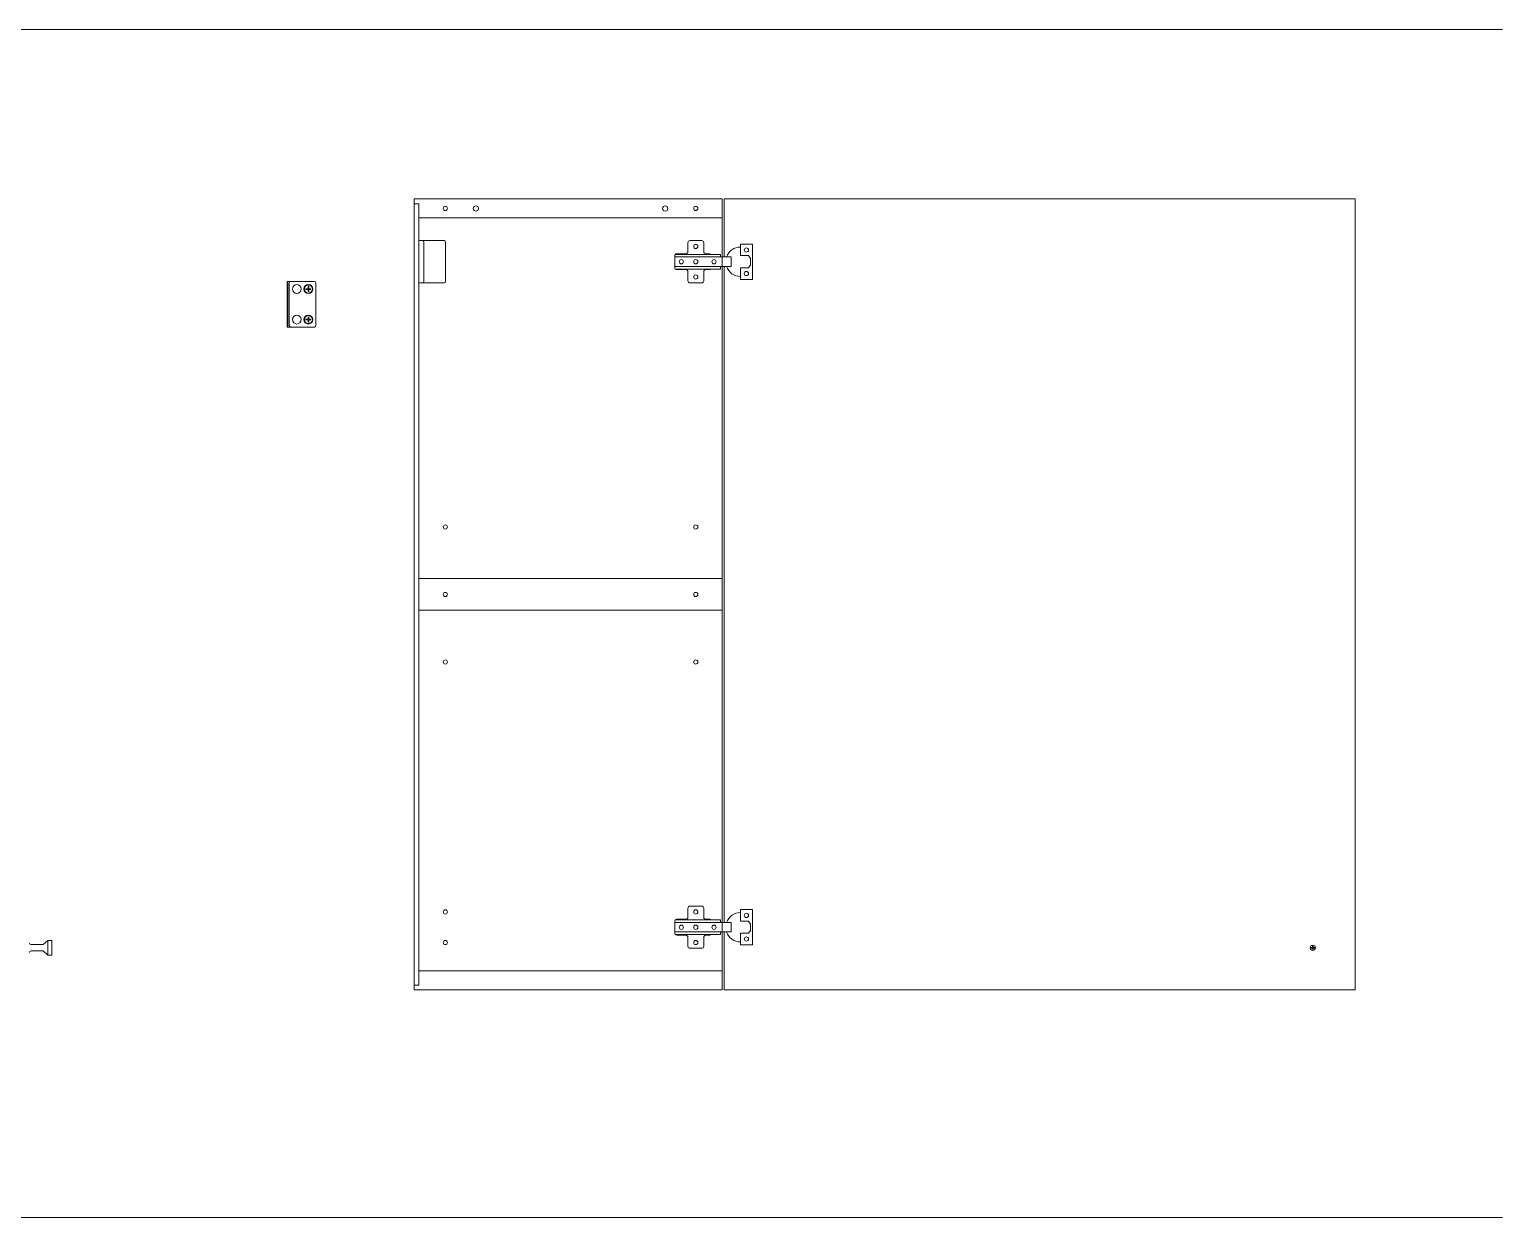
# Model space of a CAD drawing. Header units: centimetres. Extents: x -2268 to 3762, y -1681 to 1458.
# Drawn here: x 2864.3 to 3004, y -1313.6 to -1201 of the extents above; entities that cross this region are included whole.
import ezdxf

# ---------------------------------------------------------------- set-up
doc = ezdxf.new("R2010")
doc.units = ezdxf.units.CM
for name, color, linetype, lineweight in [('A-FURN_Num_Penna__252_Num_Penna__252_Num_Penna__3_Num_Penna__252_Num_Penna__252_Num_Penna__252_Num_Penna__252_Num_Penna__252_Num_Penna__252_Num_Penna__252_Num_Penna__252_Num_Penna__252_Num_Penna__252_Num_Penna__252_Num_Penna__240', 240, 'Continuous', 18), ('A-FURN_Num_Penna__252_Num_Penna__252_Num_Penna__3_Num_Penna__252_Num_Penna__252_Num_Penna__252_Num_Penna__252_Num_Penna__252_Num_Penna__252_Num_Penna__252_Num_Penna__252_Num_Penna__252_Num_Penna__252_Num_Penna__252_Num_Penna__5', 5, 'Continuous', 18), ('A-SECT-PATT_Num_Penna__6_Num_Penna__6_Num_Penna__6_Num_Penna__6_Num_Penna__6_Num_Penna__6_Num_Penna__6_Num_Penna__6_Num_Penna__6_Num_Penna__6_Num_Penna__6_Num_Penna__6_Num_Penna__6_Num_Penna__6', 6, 'Continuous', 18), ('INFO_Num_Penna__2_Num_Penna__2_Num_Penna__2_Num_Penna__2_Num_Penna__5', 5, 'Continuous', 18), ('PDF _Geometria_Num_Penna__5', 5, 'Continuous', 18), ('PDF16_Geometry_Num_Penna__5_Num_Penna__5_Num_Penna__5_Num_Penna__5_Num_Penna__5_Num_Penna__5_Num_Penna__5_Num_Penna__5_Num_Penna__5_Num_Penna__5_Num_Penna__5_Num_Penna__5_Num_Penna__5_Num_Penna__5', 5, 'Continuous', 18), ('PDF16_Geometry_Num_Penna__6_Num_Penna__6_Num_Penna__6_Num_Penna__6_Num_Penna__6_Num_Penna__6_Num_Penna__6_Num_Penna__6_Num_Penna__6_Num_Penna__6_Num_Penna__6_Num_Penna__6_Num_Penna__6_Num_Penna__6', 6, 'Continuous', 18), ('PDF22_Geometry_Num_Penna__1_Num_Penna__255_Num_Penna__3_Num_Penna__3_Num_Penna__6', 6, 'Continuous', 18), ('PDF22_Geometry_Num_Penna__1_Num_Penna__255_Num_Penna__5_Num_Penna__5_Num_Penna__5', 5, 'Continuous', 18), ('VITE_Num_Penna__5', 5, 'Continuous', 18)]:
    doc.layers.add(name, color=color, linetype=linetype, lineweight=lineweight)

msp = doc.modelspace()

# ---------------------------------------------------------------- linework, layer by layer
at = {"layer": 'A-FURN_Num_Penna__252_Num_Penna__252_Num_Penna__3_Num_Penna__252_Num_Penna__252_Num_Penna__252_Num_Penna__252_Num_Penna__252_Num_Penna__252_Num_Penna__252_Num_Penna__252_Num_Penna__252_Num_Penna__252_Num_Penna__252_Num_Penna__240', "color": 240, "linetype": 'Continuous', "lineweight": 18}
for p, q in [((2805.9974, -1200.9975), (3003.9985, -1200.9975)), ((2805.9974, -1313.6489), (3003.9985, -1313.6489))]:
    msp.add_line(p, q, dxfattribs=at)
at = {"layer": 'A-FURN_Num_Penna__252_Num_Penna__252_Num_Penna__3_Num_Penna__252_Num_Penna__252_Num_Penna__252_Num_Penna__252_Num_Penna__252_Num_Penna__252_Num_Penna__252_Num_Penna__252_Num_Penna__252_Num_Penna__252_Num_Penna__252_Num_Penna__5', "color": 5, "linetype": 'Continuous', "lineweight": 18}
for p, q in [((2930.0128, -1222.572), (2930.0128, -1223.4716)), ((2930.0128, -1286.5715), (2930.0128, -1285.6719))]:
    msp.add_line(p, q, dxfattribs=at)
for centre in [(2906.6628, -1217.9718), (2924.6128, -1217.9718)]:
    msp.add_circle(centre, 0.25, dxfattribs=at)
at = {"layer": 'A-SECT-PATT_Num_Penna__6_Num_Penna__6_Num_Penna__6_Num_Penna__6_Num_Penna__6_Num_Penna__6_Num_Penna__6_Num_Penna__6_Num_Penna__6_Num_Penna__6_Num_Penna__6_Num_Penna__6_Num_Penna__6_Num_Penna__6', "color": 6, "linetype": 'Continuous', "lineweight": 18}
msp.add_line((2901.2628, -1217.5218), (2901.2628, -1291.6218), dxfattribs=at)
at = {"layer": 'INFO_Num_Penna__2_Num_Penna__2_Num_Penna__2_Num_Penna__2_Num_Penna__5', "color": 5, "linetype": 'Continuous', "lineweight": 18}
for p, q in [((2901.2628, -1221.0214), (2903.656, -1221.0214)), ((2901.7424, -1221.1617), (2901.7424, -1224.8811)), ((2903.7856, -1224.8811), (2903.7856, -1221.1617)), ((2888.7683, -1229.2246), (2888.7683, -1224.8915)), ((2888.7683, -1224.8915), (2888.8185, -1224.8915)), ((2889.1075, -1224.8915), (2888.8185, -1224.8915)), ((2888.8185, -1224.8915), (2888.8185, -1229.2246)), ((2888.9671, -1225.0435), (2888.9671, -1229.0726)), ((2889.1075, -1224.8915), (2891.3608, -1224.8915)), ((2890.749, -1225.5788), (2890.5462, -1225.5788)), ((2890.5462, -1225.5788), (2890.5462, -1225.6413)), ((2890.749, -1225.6413), (2890.5462, -1225.6413)), ((2890.749, -1225.5788), (2890.749, -1225.376)), ((2890.749, -1225.376), (2890.8115, -1225.376)), ((2890.749, -1225.6413), (2890.749, -1225.8441)), ((2890.8115, -1225.8441), (2890.749, -1225.8441)), ((2890.8115, -1225.5788), (2890.8115, -1225.376)), ((2890.8115, -1225.5788), (2891.0143, -1225.5788)), ((2890.8115, -1225.6413), (2891.0143, -1225.6413)), ((2890.8115, -1225.6413), (2890.8115, -1225.8441)), ((2891.0143, -1225.6413), (2891.0143, -1225.5788)), ((2891.5011, -1229.0726), (2891.5011, -1225.0435)), ((2901.2628, -1225.0214), (2903.656, -1225.0214)), ((2890.749, -1228.4788), (2890.5462, -1228.4788)), ((2890.5462, -1228.4788), (2890.5462, -1228.5413)), ((2890.749, -1228.5413), (2890.5462, -1228.5413)), ((2890.749, -1228.4788), (2890.749, -1228.276)), ((2890.749, -1228.276), (2890.8115, -1228.276)), ((2890.749, -1228.5413), (2890.749, -1228.7441)), ((2890.8115, -1228.7441), (2890.749, -1228.7441)), ((2890.8115, -1228.4788), (2890.8115, -1228.276)), ((2890.8115, -1228.4788), (2891.0143, -1228.4788)), ((2890.8115, -1228.5413), (2891.0143, -1228.5413)), ((2890.8115, -1228.5413), (2890.8115, -1228.7441)), ((2891.0143, -1228.5413), (2891.0143, -1228.4788)), ((2888.8185, -1229.2246), (2888.7683, -1229.2246)), ((2888.8185, -1229.2246), (2889.1075, -1229.2246)), ((2889.1075, -1229.2246), (2891.3608, -1229.2246))]:
    msp.add_line(p, q, dxfattribs=at)
for centre, radius in [((2889.6844, -1225.61), 0.4158), ((2890.7802, -1225.61), 0.4158), ((2890.7802, -1225.6101), 0.3815), ((2890.7802, -1225.61), 0.3776), ((2889.6844, -1228.51), 0.4158), ((2890.7802, -1228.51), 0.4158), ((2890.7802, -1228.5101), 0.3815), ((2890.7802, -1228.51), 0.3776)]:
    msp.add_circle(centre, radius, dxfattribs=at)
for centre, radius, start, end in [((2901.6005, -1221.1628), 0.1419, 0.438313, 85.025899), ((2903.6437, -1221.1628), 0.1419, 0.438313, 85.025899), ((2889.1208, -1225.0447), 0.1537, 94.974101, 179.561687), ((2891.3474, -1225.0447), 0.1537, 0.438313, 85.025899), ((2901.6005, -1224.88), 0.1419, 274.974101, 359.561687), ((2903.6437, -1224.88), 0.1419, 274.974101, 359.561687), ((2889.1208, -1229.0714), 0.1537, 180.438313, 265.025899), ((2891.3474, -1229.0714), 0.1537, 274.974101, 359.561687)]:
    msp.add_arc(centre, radius, start, end, dxfattribs=at)
at = {"layer": 'PDF _Geometria_Num_Penna__5', "color": 5, "linetype": 'Continuous', "lineweight": 18, "flags": 128}
for points in [[(2928.8623, -1222.3232), (2928.8623, -1222.2703), (2928.4643, -1222.2703, -0.41421356), (2928.2643, -1222.0703), (2928.2643, -1221.2214, 0.41421356), (2928.0643, -1221.0214), (2926.9614, -1221.0214, 0.41421356), (2926.7614, -1221.2214), (2926.7614, -1222.0703, -0.41421356), (2926.5614, -1222.2703), (2925.7125, -1222.2703, 0.41421356), (2925.5125, -1222.4703), (2925.5125, -1223.5732, 0.41421356), (2925.7125, -1223.7732), (2926.5614, -1223.7732, -0.41421356), (2926.7614, -1223.9732), (2926.7614, -1224.8221, 0.41421356), (2926.9614, -1225.0221), (2928.0643, -1225.0221, 0.41421356), (2928.2643, -1224.8221), (2928.2643, -1223.9732, -0.41421356), (2928.4643, -1223.7732), (2928.8623, -1223.7732), (2928.8623, -1223.7203)], [(2928.8623, -1286.8203), (2928.8623, -1286.8732), (2928.4643, -1286.8732, 0.41421356), (2928.2643, -1287.0732), (2928.2643, -1287.9221, -0.41421356), (2928.0643, -1288.1221), (2926.9614, -1288.1221, -0.41421356), (2926.7614, -1287.9221), (2926.7614, -1287.0732, 0.41421356), (2926.5614, -1286.8732), (2925.7125, -1286.8732, -0.41421356), (2925.5125, -1286.6732), (2925.5125, -1285.5703, -0.41421356), (2925.7125, -1285.3703), (2926.5614, -1285.3703, 0.41421356), (2926.7614, -1285.1703), (2926.7614, -1284.3214, -0.41421356), (2926.9614, -1284.1214), (2928.0643, -1284.1214, -0.41421356), (2928.2643, -1284.3214), (2928.2643, -1285.1703, 0.41421356), (2928.4643, -1285.3703), (2928.8623, -1285.3703), (2928.8623, -1285.4232)]]:
    msp.add_lwpolyline(points, format="xyb", dxfattribs=at)
for points in [[(2932.8735, -1221.3495), (2932.8735, -1224.694), (2931.7569, -1224.694), (2931.7569, -1223.5986), (2932.5031, -1223.5986), (2932.6936, -1223.3181), (2932.6936, -1223.0218), (2932.6936, -1222.7254)], [(2932.6936, -1222.7254), (2932.5031, -1222.4449), (2931.7569, -1222.4449), (2931.7569, -1221.3495), (2932.8735, -1221.3495)], [(2925.5125, -1223.4716), (2929.8624, -1223.4716), (2930.8626, -1223.4716), (2930.8626, -1222.572), (2929.8624, -1222.572), (2925.5125, -1222.572)], [(2929.8624, -1222.3232), (2925.577, -1222.3232)], [(2929.8624, -1222.572), (2929.8624, -1222.3232)], [(2925.5769, -1223.7203), (2929.8624, -1223.7203), (2929.8624, -1223.4716)], [(2932.8735, -1287.794), (2932.8735, -1284.4495), (2931.7569, -1284.4495), (2931.7569, -1285.5449), (2932.5031, -1285.5449), (2932.6936, -1285.8254), (2932.6936, -1286.1217), (2932.6936, -1286.4181)], [(2925.5125, -1285.6719), (2929.8624, -1285.6719), (2930.8626, -1285.6719), (2930.8626, -1286.5715), (2929.8624, -1286.5715), (2925.5125, -1286.5715)], [(2925.5769, -1285.4232), (2929.8624, -1285.4232), (2929.8624, -1285.6719)], [(2929.8624, -1286.8203), (2925.577, -1286.8203)], [(2929.8624, -1286.5715), (2929.8624, -1286.8203)], [(2932.6936, -1286.4181), (2932.5031, -1286.6986), (2931.7569, -1286.6986), (2931.7569, -1287.794), (2932.8735, -1287.794)]]:
    msp.add_lwpolyline(points, dxfattribs=at)
at = {"layer": 'PDF _Geometria_Num_Penna__5', "color": 5, "linetype": 'Continuous', "lineweight": 18}
for centre, radius, start, end in [((2931.7542, -1223.0191), 1.3944, 90.001281, 161.159518), ((2931.7542, -1223.0193), 1.3942, 198.835553, 270.003648), ((2931.7542, -1286.1242), 1.3942, 89.996352, 161.164447), ((2931.7542, -1286.1244), 1.3944, 198.840482, 269.998719)]:
    msp.add_arc(centre, radius, start, end, dxfattribs=at)
at = {"layer": 'PDF16_Geometry_Num_Penna__5_Num_Penna__5_Num_Penna__5_Num_Penna__5_Num_Penna__5_Num_Penna__5_Num_Penna__5_Num_Penna__5_Num_Penna__5_Num_Penna__5_Num_Penna__5_Num_Penna__5_Num_Penna__5_Num_Penna__5', "color": 5, "linetype": 'Continuous', "lineweight": 18}
for p, q in [((2866.0813, -1287.3718), (2865.6453, -1287.7724)), ((2866.4725, -1287.3718), (2866.0813, -1287.3718)), ((2866.0813, -1287.3718), (2866.0813, -1288.7718)), ((2866.4725, -1287.3718), (2866.4725, -1288.7718)), ((2865.6453, -1287.7724), (2864.4864, -1287.7724)), ((2865.6453, -1288.3711), (2864.4864, -1288.3711)), ((2866.0813, -1288.7718), (2865.6453, -1288.3711)), ((2866.4725, -1288.7718), (2866.0813, -1288.7718))]:
    msp.add_line(p, q, dxfattribs=at)
for centre, start, end in [((2864.4864, -1287.624), 180, 270), ((2864.4864, -1288.5195), 90, 180)]:
    msp.add_arc(centre, 0.1485, start, end, dxfattribs=at)
at = {"layer": 'PDF16_Geometry_Num_Penna__6_Num_Penna__6_Num_Penna__6_Num_Penna__6_Num_Penna__6_Num_Penna__6_Num_Penna__6_Num_Penna__6_Num_Penna__6_Num_Penna__6_Num_Penna__6_Num_Penna__6_Num_Penna__6_Num_Penna__6', "color": 6, "linetype": 'Continuous', "lineweight": 18}
for p, q in [((2900.8128, -1291.6218), (2900.8128, -1217.0718)), ((2900.8128, -1217.0718), (2930.0128, -1217.0718)), ((2900.8128, -1217.5218), (2900.8128, -1217.0718)), ((2900.8128, -1217.5218), (2901.2628, -1217.5218)), ((2930.0128, -1217.0718), (2930.0128, -1222.572)), ((2930.2128, -1217.0718), (2990.0128, -1217.0718)), ((2930.2128, -1217.0718), (2930.2128, -1222.572)), ((2990.0128, -1217.0718), (2990.0128, -1292.0718)), ((2901.2628, -1218.8718), (2930.0128, -1218.8718)), ((2930.0128, -1223.4716), (2930.0128, -1292.0718)), ((2930.2128, -1223.4716), (2930.2128, -1285.6719)), ((2930.2128, -1286.5715), (2930.2128, -1292.0718)), ((2901.2628, -1290.2718), (2930.0128, -1290.2718)), ((2901.2628, -1291.6218), (2901.2628, -1290.2718)), ((2900.8128, -1292.0718), (2900.8128, -1291.6218)), ((2900.8128, -1291.6218), (2901.2628, -1291.6218)), ((2900.8128, -1292.0718), (2930.0128, -1292.0718)), ((2930.2128, -1292.0718), (2990.0128, -1292.0718)), ((2930.2128, -1292.0718), (2931.8128, -1292.0718))]:
    msp.add_line(p, q, dxfattribs=at)
at = {"layer": 'PDF22_Geometry_Num_Penna__1_Num_Penna__255_Num_Penna__3_Num_Penna__3_Num_Penna__6', "color": 6, "linetype": 'Continuous', "lineweight": 18}
for p, q in [((2930.0128, -1253.0718), (2901.2628, -1253.0718)), ((2930.0128, -1256.0718), (2901.2628, -1256.0718))]:
    msp.add_line(p, q, dxfattribs=at)
at = {"layer": 'PDF22_Geometry_Num_Penna__1_Num_Penna__255_Num_Penna__5_Num_Penna__5_Num_Penna__5', "color": 5, "linetype": 'Continuous', "lineweight": 18}
for centre in [(2903.7628, -1217.9718), (2927.5128, -1217.9718), (2927.5128, -1221.5718), (2932.3113, -1221.9039), (2926.1369, -1223.0218), (2927.5128, -1223.0218), (2929.238, -1223.0218), (2927.5128, -1224.4718), (2932.3113, -1224.1397), (2903.7628, -1248.1718), (2927.5128, -1248.1718), (2903.7628, -1254.5718), (2927.5128, -1254.5718), (2903.7628, -1260.9718), (2927.5128, -1260.9718), (2903.7628, -1284.6718), (2927.5128, -1284.6718), (2932.3113, -1285.0038), (2926.1369, -1286.1217), (2927.5128, -1286.1217), (2929.238, -1286.1217), (2903.7628, -1287.5718), (2927.5128, -1287.5718), (2932.3113, -1287.2396)]:
    msp.add_circle(centre, 0.2, dxfattribs=at)
at = {"layer": 'VITE_Num_Penna__5', "color": 5, "linetype": 'Continuous', "lineweight": 18}
for p, q in [((2985.9683, -1288.0358), (2985.8675, -1288.0358)), ((2985.8675, -1288.0358), (2985.8675, -1288.1078)), ((2985.8675, -1288.1078), (2985.9683, -1288.1078)), ((2985.9683, -1288.0358), (2985.9683, -1287.9278)), ((2985.9683, -1287.9278), (2986.0115, -1287.9278)), ((2985.9683, -1288.2158), (2985.9683, -1288.1078)), ((2986.0475, -1288.2158), (2985.9683, -1288.2158)), ((2986.0115, -1287.9278), (2986.0475, -1287.9278)), ((2986.0475, -1287.9278), (2986.0475, -1288.0358)), ((2986.1555, -1288.0358), (2986.0475, -1288.0358)), ((2986.0475, -1288.1078), (2986.0475, -1288.2158)), ((2986.0475, -1288.1078), (2986.1555, -1288.1078)), ((2986.1555, -1288.0718), (2986.1555, -1288.0358)), ((2986.1555, -1288.1078), (2986.1555, -1288.0538))]:
    msp.add_line(p, q, dxfattribs=at)
msp.add_circle((2986.0115, -1288.0718), 0.25, dxfattribs=at)

doc.saveas('drawing.dxf')
